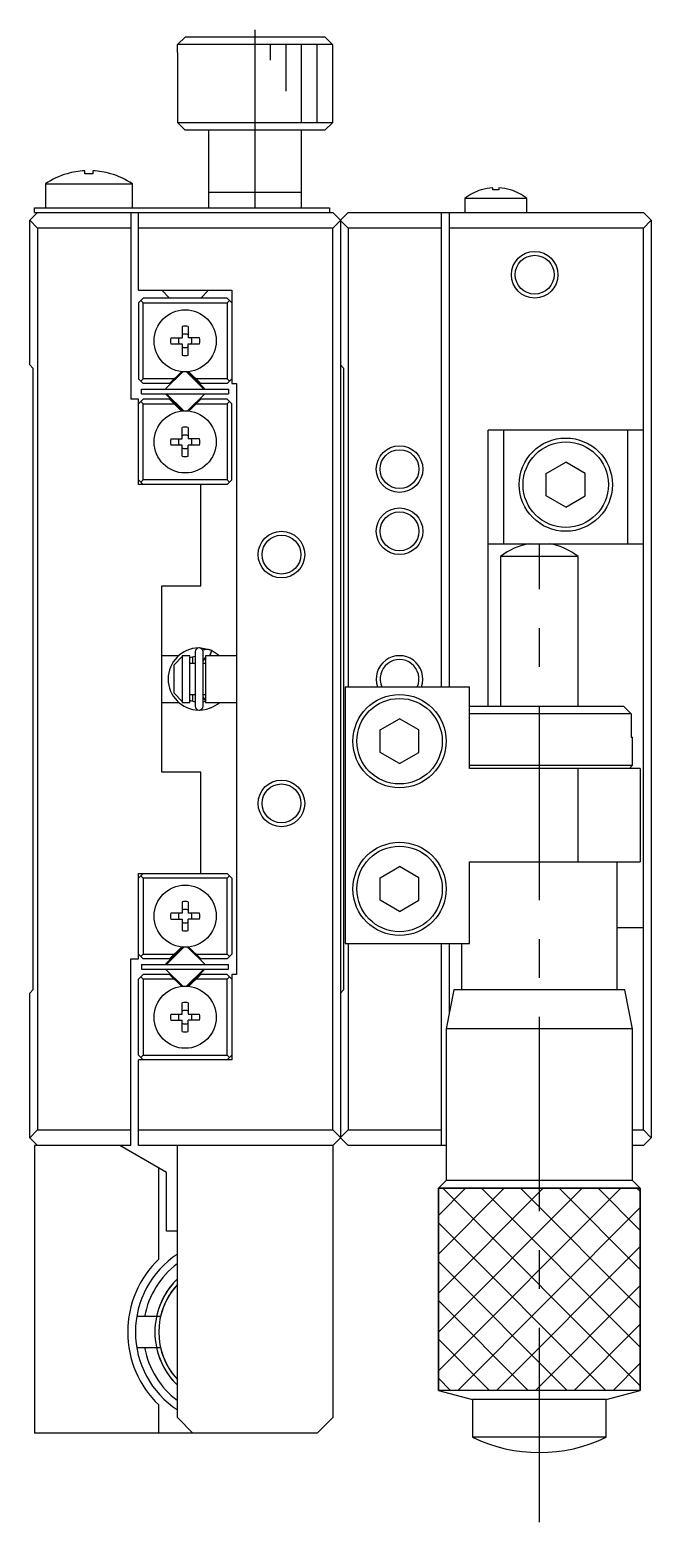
# Model space of a CAD drawing. Extents: x -22 to 382, y 2 to 262.
# Drawn here: x 25.1 to 65.1, y 102.1 to 198.1 of the extents above; entities that cross this region are included whole.
import ezdxf

# ---------------------------------------------------------------- set-up
doc = ezdxf.new("R2010")
doc.units = 0
doc.header["$LTSCALE"] = 10
doc.linetypes.add('CENTER', pattern=[2, 1.25, -0.25, 0.25, -0.25])
doc.layers.get('0').update_dxf_attribs({"linetype": 'CONTINUOUS'})
doc.layers.add('CENTER', color=1, linetype='CENTER')

msp = doc.modelspace()

# ---------------------------------------------------------------- linework, layer by layer
at = {"color": 7, "linetype": 'CONTINUOUS'}
for p, q in [((34.608678, 197.153452), (35.110465, 197.653452)), ((44.576627, 197.153452), (34.608678, 197.153452)), ((34.608678, 196.653452), (34.608678, 197.153452)), ((35.110465, 197.653452), (44.074839, 197.653452)), ((44.074839, 197.653452), (44.576627, 197.153452)), ((44.576627, 197.153452), (44.576627, 196.653452)), ((34.592652, 196.653452), (34.608678, 196.653452)), ((34.592652, 196.653452), (34.592652, 192.153452)), ((44.576627, 196.653452), (44.592652, 196.653452)), ((44.592652, 192.153452), (44.592652, 196.653452)), ((34.592652, 192.153452), (44.592652, 192.153452)), ((34.592652, 192.153452), (35.092652, 191.653452)), ((44.092652, 191.653452), (44.592652, 192.153452)), ((44.092652, 191.653452), (35.092652, 191.653452)), ((36.592652, 191.653452), (36.592652, 186.653452)), ((42.592652, 186.653452), (42.592652, 191.653452)), ((26.092652, 188.195915), (31.692652, 188.195915)), ((26.092652, 188.195915), (26.092652, 186.653452)), ((27.493513, 188.846656), (27.490505, 188.852825)), ((28.632652, 188.846656), (28.632652, 189.039913)), ((29.152652, 188.846656), (28.632652, 188.846656)), ((29.152652, 189.039913), (29.152652, 188.846656)), ((30.2948, 188.852825), (30.291791, 188.846656)), ((31.692652, 186.653452), (31.692652, 188.195915)), ((36.592652, 187.653452), (42.592652, 187.653452)), ((57.092652, 187.251451), (53.092652, 187.251451)), ((53.092652, 187.251451), (53.092652, 186.353452)), ((54.163943, 187.809184), (54.142652, 187.809184)), ((54.892652, 187.809184), (54.892652, 187.940927)), ((55.292652, 187.809184), (54.892652, 187.809184)), ((55.292652, 187.940927), (55.292652, 187.809184)), ((56.042652, 187.809184), (56.021361, 187.809184)), ((57.092652, 186.353452), (57.092652, 187.251451)), ((25.092652, 185.853452), (25.592652, 186.353452)), ((25.392652, 186.353452), (25.392652, 186.653452)), ((25.392652, 186.653452), (44.392652, 186.653452)), ((25.392652, 186.353452), (44.592652, 186.353452)), ((31.592652, 186.353452), (31.592652, 174.353452)), ((32.092652, 181.353452), (32.092652, 186.353452)), ((44.392652, 186.653452), (44.392652, 186.353452)), ((45.592652, 185.353452), (44.592652, 186.353452)), ((44.592652, 185.353452), (45.592652, 186.353452)), ((45.592652, 186.353452), (64.592652, 186.353452)), ((51.592652, 155.853452), (51.592652, 186.353452)), ((52.092652, 186.353452), (52.092652, 155.853452)), ((65.092652, 185.853452), (64.592652, 186.353452)), ((25.092652, 176.553452), (25.092652, 185.853452)), ((25.592652, 185.353452), (25.092652, 185.853452)), ((25.592652, 185.353452), (25.592652, 127.353452)), ((31.592652, 185.353452), (25.592652, 185.353452)), ((44.592652, 185.353452), (32.092652, 185.353452)), ((44.592652, 127.353452), (44.592652, 185.353452)), ((45.092652, 185.853452), (45.092652, 126.853452)), ((51.592652, 185.353452), (45.592652, 185.353452)), ((45.592652, 185.353452), (45.592652, 155.853452)), ((64.592652, 185.353452), (52.092652, 185.353452)), ((64.592652, 185.353452), (65.092652, 185.853452)), ((64.592652, 127.353452), (64.592652, 185.353452)), ((65.092652, 185.853452), (65.092652, 126.853452)), ((32.092652, 181.353452), (38.092652, 181.353452)), ((32.092652, 180.553452), (32.392652, 180.853452)), ((32.092652, 180.553452), (32.092652, 175.653452)), ((32.392652, 180.553452), (32.242652, 180.703452)), ((37.792652, 180.853452), (32.392652, 180.853452)), ((32.392652, 175.653452), (32.392652, 180.553452)), ((32.392652, 180.553452), (37.792652, 180.553452)), ((33.592652, 181.353452), (34.092652, 180.853452)), ((36.092652, 180.853452), (36.592652, 181.353452)), ((37.792652, 180.853452), (38.092652, 180.553452)), ((37.942652, 180.703452), (37.792652, 180.553452)), ((37.792652, 180.553452), (37.792652, 175.653452)), ((38.092652, 181.353452), (38.092652, 175.353452)), ((34.892652, 179.03216), (34.892652, 178.303452)), ((35.292652, 179.03216), (35.292652, 178.303452)), ((34.163943, 178.303452), (34.892652, 178.303452)), ((34.163943, 177.903452), (34.892652, 177.903452)), ((34.892652, 177.903452), (34.892652, 177.174743)), ((36.021361, 178.303452), (35.292652, 178.303452)), ((35.292652, 177.903452), (36.021361, 177.903452)), ((35.292652, 177.174743), (35.292652, 177.903452)), ((25.092652, 176.553452), (25.292652, 176.353452)), ((25.292652, 176.353452), (25.292652, 136.353452)), ((32.392652, 175.353452), (32.092652, 175.653452)), ((32.242652, 175.503452), (32.392652, 175.653452)), ((34.39005, 175.653452), (32.392652, 175.653452)), ((34.915876, 176.090888), (33.855215, 175.030228)), ((34.09005, 175.353452), (34.854304, 176.117705)), ((36.286155, 175.003452), (35.198718, 176.090888)), ((36.330089, 175.030228), (35.269429, 176.090888)), ((36.095254, 175.353452), (35.331001, 176.117705)), ((37.792652, 175.653452), (35.795254, 175.653452)), ((37.792652, 175.653452), (37.942652, 175.503452)), ((37.792652, 175.353452), (38.092652, 175.653452)), ((45.092652, 176.553452), (45.292652, 176.353452)), ((45.292652, 176.353452), (45.292652, 136.353452)), ((32.292652, 175.003452), (37.892652, 175.003452)), ((32.292652, 174.703452), (32.292652, 175.003452)), ((32.292652, 174.703452), (37.892652, 174.703452)), ((34.09005, 175.353452), (32.392652, 175.353452)), ((33.855215, 174.676675), (34.915876, 173.616015)), ((33.899149, 174.703452), (34.986586, 173.616015)), ((35.269429, 173.616015), (36.330089, 174.676675)), ((37.792652, 175.353452), (36.095254, 175.353452)), ((37.892652, 175.003452), (37.892652, 174.703452)), ((38.092652, 175.353452), (38.392652, 175.353452)), ((38.392652, 175.353452), (38.392652, 137.353452)), ((32.092652, 174.353452), (31.592652, 174.353452)), ((32.092652, 168.853452), (32.092652, 174.353452)), ((32.092652, 174.053452), (32.392652, 174.353452)), ((32.392652, 174.053452), (32.242652, 174.203452)), ((34.09005, 174.353452), (32.392652, 174.353452)), ((32.392652, 169.153452), (32.392652, 174.053452)), ((32.392652, 174.053452), (34.39005, 174.053452)), ((34.09005, 174.353452), (34.854304, 173.589198)), ((35.331001, 173.589198), (36.095254, 174.353452)), ((35.795254, 174.053452), (37.792652, 174.053452)), ((37.792652, 174.353452), (36.095254, 174.353452)), ((37.792652, 174.353452), (38.092652, 174.053452)), ((37.942652, 174.203452), (37.792652, 174.053452)), ((37.792652, 174.053452), (37.792652, 169.153452)), ((38.092652, 169.153452), (38.092652, 174.053452)), ((34.163943, 171.803452), (34.892652, 171.803452)), ((34.892652, 171.803452), (34.892652, 172.53216)), ((35.292652, 172.53216), (35.292652, 171.803452)), ((36.021361, 171.803452), (35.292652, 171.803452)), ((54.592652, 154.603452), (54.592652, 172.353452)), ((64.592652, 172.353452), (54.592652, 172.353452)), ((55.592652, 172.353452), (55.592652, 165.053452)), ((63.592652, 165.053452), (63.592652, 172.353452)), ((34.892652, 171.403452), (34.163943, 171.403452)), ((34.892652, 170.674743), (34.892652, 171.403452)), ((36.021361, 171.403452), (35.292652, 171.403452)), ((35.292652, 170.674743), (35.292652, 171.403452)), ((58.342652, 169.575139), (59.592652, 170.296827)), ((60.842652, 169.575139), (59.592652, 170.296827)), ((32.392652, 168.853452), (32.092652, 169.153452)), ((32.242652, 169.003452), (32.392652, 169.153452)), ((37.792652, 169.153452), (32.392652, 169.153452)), ((37.792652, 169.153452), (37.942652, 169.003452)), ((37.792652, 168.853452), (38.092652, 169.153452)), ((58.342652, 168.131764), (58.342652, 169.575139)), ((60.842652, 168.131764), (60.842652, 169.575139)), ((37.792652, 168.853452), (32.092652, 168.853452)), ((36.092652, 162.353452), (36.092652, 168.853452)), ((59.592652, 167.410076), (58.342652, 168.131764)), ((59.592652, 167.410076), (60.842652, 168.131764)), ((54.592652, 165.053452), (64.592652, 165.053452)), ((55.392656, 164.225943), (55.392656, 154.603452)), ((60.392648, 164.225943), (55.392656, 164.225943)), ((60.392648, 154.603452), (60.392648, 164.225943)), ((33.592652, 162.353452), (36.092652, 162.353452)), ((33.592652, 150.353452), (33.592652, 162.353452)), ((34.672545, 157.853452), (33.592652, 157.853452)), ((34.392652, 157.269967), (34.892652, 157.799135)), ((35.392652, 157.853452), (34.892652, 157.853452)), ((34.892652, 157.853452), (34.892652, 154.853452)), ((35.392535, 157.729071), (35.742624, 157.833522)), ((35.392652, 154.853452), (35.392652, 157.853452)), ((35.592652, 157.353452), (35.592652, 157.800098)), ((35.742652, 158.103452), (35.742652, 154.603452)), ((36.724651, 158.213414), (36.022158, 158.351939)), ((36.239989, 158.208868), (36.222221, 158.202296)), ((36.275182, 158.220397), (36.239989, 158.208868)), ((36.242652, 154.603452), (36.242652, 158.103452)), ((36.242652, 157.501605), (36.392632, 157.731924)), ((36.310896, 158.230155), (36.275182, 158.220397)), ((36.347046, 158.238117), (36.310896, 158.230155)), ((36.383542, 158.244265), (36.347046, 158.238117)), ((36.420294, 158.248584), (36.383542, 158.244265)), ((36.392652, 157.853452), (36.392652, 154.853452)), ((38.392652, 157.853452), (36.392652, 157.853452)), ((36.457214, 158.251063), (36.420294, 158.248584)), ((36.494211, 158.251696), (36.457214, 158.251063)), ((36.531195, 158.250481), (36.494211, 158.251696)), ((36.568075, 158.247422), (36.531195, 158.250481)), ((36.604761, 158.242524), (36.568075, 158.247422)), ((36.641163, 158.2358), (36.604761, 158.242524)), ((36.677193, 158.227265), (36.641163, 158.2358)), ((36.674646, 157.87077), (36.666136, 157.853452)), ((36.683207, 157.888726), (36.674646, 157.87077)), ((36.788956, 158.186877), (36.676651, 157.85344)), ((36.712761, 158.21694), (36.677193, 158.227265)), ((36.691759, 157.907193), (36.683207, 157.888726)), ((36.700242, 157.926043), (36.691759, 157.907193)), ((36.708598, 157.945143), (36.700242, 157.926043)), ((36.716767, 157.964361), (36.708598, 157.945143)), ((36.747778, 158.20485), (36.712761, 158.21694)), ((36.724694, 157.983563), (36.716767, 157.964361)), ((36.732321, 158.002614), (36.724694, 157.983563)), ((36.739597, 158.021381), (36.732321, 158.002614)), ((36.746471, 158.039734), (36.739597, 158.021381)), ((36.752894, 158.057544), (36.746471, 158.039734)), ((36.78036, 158.191798), (36.747778, 158.20485)), ((36.758821, 158.074687), (36.752894, 158.057544)), ((36.764212, 158.091043), (36.758821, 158.074687)), ((36.769029, 158.106499), (36.764212, 158.091043)), ((36.773237, 158.120946), (36.769029, 158.106499)), ((36.776808, 158.134283), (36.773237, 158.120946)), ((36.779717, 158.146417), (36.776808, 158.134283)), ((36.781944, 158.157264), (36.779717, 158.146417)), ((37.313311, 157.853593), (36.779848, 158.190806)), ((36.780441, 158.191762), (36.782464, 158.189881)), ((36.783472, 158.166748), (36.781944, 158.157264)), ((36.782464, 158.189881), (36.783786, 158.18641)), ((36.784291, 158.174803), (36.783472, 158.166748)), ((36.783786, 158.18641), (36.784396, 158.181372)), ((36.784396, 158.181372), (36.784291, 158.174803)), ((36.861432, 158.153656), (36.786514, 158.18792)), ((34.392652, 155.436936), (34.392652, 157.269967)), ((35.742652, 157.353452), (35.392652, 157.353452)), ((36.392652, 157.353452), (36.242652, 157.353452)), ((45.392652, 155.853452), (45.392652, 139.353452)), ((45.392652, 155.853452), (53.392652, 155.853452)), ((53.392652, 150.603452), (53.392652, 155.853452)), ((33.592652, 154.853452), (34.672625, 154.853452)), ((34.892652, 154.907768), (34.392652, 155.436936)), ((34.892652, 154.853452), (35.392652, 154.853452)), ((35.742637, 154.873627), (35.392554, 154.977506)), ((35.392652, 155.353452), (35.742652, 155.353452)), ((35.592652, 154.906714), (35.592652, 155.353452)), ((36.242652, 155.353452), (36.392652, 155.353452)), ((36.392632, 154.974979), (36.242652, 155.205299)), ((36.3927, 154.906867), (36.242661, 154.873355)), ((36.392652, 154.853452), (38.392652, 154.853452)), ((53.392652, 154.603452), (63.300979, 154.603452)), ((63.300979, 154.603452), (63.808732, 154.103452)), ((36.717523, 154.490587), (36.78036, 154.515105)), ((36.776296, 154.515241), (36.778822, 154.51478)), ((36.778822, 154.51478), (36.77849, 154.51557)), ((36.78036, 154.515105), (36.778822, 154.51478)), ((47.642652, 153.075139), (48.892652, 153.796827)), ((50.142652, 153.075139), (48.892652, 153.796827)), ((63.808732, 154.103452), (53.392652, 154.103452)), ((63.808732, 154.103452), (63.808732, 152.603452)), ((47.642652, 151.631764), (47.642652, 153.075139)), ((50.142652, 151.631764), (50.142652, 153.075139)), ((63.808732, 152.603452), (63.892652, 152.603452)), ((63.892652, 150.803452), (63.892652, 152.603452)), ((48.892652, 150.910076), (47.642652, 151.631764)), ((48.892652, 150.910076), (50.142652, 151.631764)), ((53.392652, 150.803452), (63.892652, 150.803452)), ((63.692652, 150.603452), (63.892652, 150.803452)), ((36.092652, 150.353452), (33.592652, 150.353452)), ((36.092652, 143.853452), (36.092652, 150.353452)), ((64.392652, 150.603452), (53.392652, 150.603452)), ((60.392652, 144.603452), (60.392652, 150.603452)), ((64.392652, 150.603452), (64.392652, 144.603452)), ((47.642652, 143.575139), (48.892652, 144.296827)), ((50.142652, 143.575139), (48.892652, 144.296827)), ((53.392652, 139.353452), (53.392652, 144.603452)), ((53.392652, 144.603452), (64.392652, 144.603452)), ((62.892652, 136.353452), (62.892652, 144.603452)), ((32.092652, 138.353452), (32.092652, 143.853452)), ((32.092652, 143.853452), (37.792652, 143.853452)), ((32.092652, 143.553452), (32.392652, 143.853452)), ((32.242652, 143.703452), (32.392652, 143.553452)), ((37.792652, 143.553452), (32.392652, 143.553452)), ((32.392652, 143.553452), (32.392652, 138.653452)), ((38.092652, 143.553452), (37.792652, 143.853452)), ((37.792652, 143.553452), (37.942652, 143.703452)), ((37.792652, 138.653452), (37.792652, 143.553452)), ((38.092652, 143.553452), (38.092652, 138.653452)), ((47.642652, 142.131764), (47.642652, 143.575139)), ((50.142652, 142.131764), (50.142652, 143.575139)), ((48.892652, 141.410076), (47.642652, 142.131764)), ((48.892652, 141.410076), (50.142652, 142.131764)), ((34.892652, 141.303452), (34.163943, 141.303452)), ((34.892652, 142.03216), (34.892652, 141.303452)), ((35.292652, 142.03216), (35.292652, 141.303452)), ((36.021361, 141.303452), (35.292652, 141.303452)), ((34.163943, 140.903452), (34.892652, 140.903452)), ((34.892652, 140.903452), (34.892652, 140.174743)), ((36.021361, 140.903452), (35.292652, 140.903452)), ((35.292652, 140.174743), (35.292652, 140.903452)), ((64.592652, 140.353452), (62.892652, 140.353452)), ((45.392652, 139.353452), (53.392652, 139.353452)), ((45.592652, 139.353452), (45.592652, 127.353452)), ((51.592652, 126.353452), (51.592652, 139.353452)), ((52.092652, 139.353452), (52.092652, 134.853434)), ((52.892652, 139.353452), (52.892652, 136.353452)), ((31.592652, 138.353452), (32.092652, 138.353452)), ((31.592652, 126.353452), (31.592652, 138.353452)), ((32.092652, 138.653452), (32.392652, 138.353452)), ((32.392652, 138.653452), (32.242652, 138.503452)), ((32.392652, 138.653452), (34.39005, 138.653452)), ((34.09005, 138.353452), (32.392652, 138.353452)), ((34.915876, 139.090888), (33.855215, 138.030228)), ((33.89915, 138.003452), (34.986586, 139.090888)), ((34.09005, 138.353452), (34.854304, 139.117705)), ((36.330089, 138.030228), (35.269429, 139.090888)), ((35.331001, 139.117705), (36.095254, 138.353452)), ((35.795254, 138.653452), (37.792652, 138.653452)), ((37.792652, 138.353452), (36.095254, 138.353452)), ((37.942652, 138.503452), (37.792652, 138.653452)), ((37.792652, 138.353452), (38.092652, 138.653452)), ((32.092652, 137.053452), (32.392652, 137.353452)), ((32.292652, 138.003452), (32.292652, 137.703452)), ((32.292652, 138.003452), (37.892652, 138.003452)), ((32.292652, 137.703452), (37.892652, 137.703452)), ((34.09005, 137.353452), (32.392652, 137.353452)), ((33.855215, 137.676675), (34.915876, 136.616015)), ((34.854304, 136.589198), (34.09005, 137.353452)), ((36.286155, 137.703452), (35.198718, 136.616015)), ((35.269429, 136.616015), (36.330089, 137.676675)), ((36.095254, 137.353452), (35.331001, 136.589198)), ((37.792652, 137.353452), (36.095254, 137.353452)), ((38.092652, 137.053452), (37.792652, 137.353452)), ((37.892652, 137.703452), (37.892652, 138.003452)), ((38.092652, 137.353452), (38.092652, 131.853452)), ((38.392652, 137.353452), (38.092652, 137.353452)), ((25.292652, 136.353452), (25.092652, 136.153452)), ((32.092652, 132.153452), (32.092652, 137.053452)), ((32.242652, 137.203452), (32.392652, 137.053452)), ((34.39005, 137.053452), (32.392652, 137.053452)), ((32.392652, 137.053452), (32.392652, 132.153452)), ((37.792652, 137.053452), (35.795254, 137.053452)), ((37.792652, 137.053452), (37.942652, 137.203452)), ((37.792652, 132.153452), (37.792652, 137.053452)), ((45.292652, 136.353452), (45.092652, 136.153452)), ((52.392655, 136.353452), (51.892656, 133.853453)), ((63.392649, 136.353452), (52.392655, 136.353452)), ((63.892648, 133.853453), (63.392649, 136.353452)), ((25.092652, 126.853452), (25.092652, 136.153452)), ((34.892652, 134.803452), (34.892652, 135.53216)), ((35.292652, 135.53216), (35.292652, 134.803452)), ((34.163943, 134.803452), (34.892652, 134.803452)), ((34.163943, 134.403452), (34.892652, 134.403452)), ((34.892652, 133.674743), (34.892652, 134.403452)), ((35.292652, 134.803452), (36.021361, 134.803452)), ((36.021361, 134.403452), (35.292652, 134.403452)), ((35.292652, 133.674743), (35.292652, 134.403452)), ((51.892656, 133.853453), (51.892656, 124.103448)), ((63.892648, 133.853453), (51.892656, 133.853453)), ((63.892648, 124.103448), (63.892648, 133.853453)), ((32.092652, 132.153452), (32.392652, 131.853452)), ((38.092652, 131.853452), (32.092652, 131.853452)), ((32.092652, 126.353452), (32.092652, 131.853452)), ((32.392652, 132.153452), (32.242652, 132.003452)), ((32.392652, 132.153452), (37.792652, 132.153452)), ((37.942652, 132.003452), (37.792652, 132.153452)), ((37.792652, 131.853452), (38.092652, 132.153452)), ((25.092652, 126.853452), (25.592652, 127.353452)), ((25.592652, 126.353452), (25.092652, 126.853452)), ((25.592652, 127.353452), (31.592652, 127.353452)), ((32.092652, 127.353452), (44.592652, 127.353452)), ((44.592652, 126.353452), (45.592652, 127.353452)), ((45.592652, 126.353452), (44.592652, 127.353452)), ((45.592652, 127.353452), (51.592652, 127.353452)), ((63.892648, 127.353452), (64.592652, 127.353452)), ((65.092652, 126.853452), (64.592652, 127.353452)), ((64.592652, 126.353452), (65.092652, 126.853452)), ((25.392652, 126.353452), (25.392652, 107.853452)), ((31.592652, 126.353452), (25.392652, 126.353452)), ((33.892652, 124.621401), (30.892652, 126.353451)), ((44.592652, 126.353452), (32.092652, 126.353452)), ((34.592652, 108.853452), (34.592652, 126.353452)), ((44.592652, 126.353452), (44.592652, 108.853452)), ((51.892656, 126.353452), (45.592652, 126.353452)), ((64.592652, 126.353452), (63.892648, 126.353452)), ((33.392652, 119.043867), (33.392652, 124.910076)), ((33.892652, 120.853452), (33.892652, 124.621401)), ((51.892656, 124.103448), (51.392653, 123.603446)), ((63.892648, 124.103448), (51.892656, 124.103448)), ((64.392651, 123.603446), (63.892648, 124.103448)), ((60.712406, 123.603446), (51.392653, 123.603446)), ((34.592652, 120.853452), (33.892652, 120.853452)), ((33.50517, 115.353452), (31.976573, 115.353452)), ((31.976572, 113.353452), (33.50517, 113.353452)), ((51.392653, 110.603445), (53.592652, 110.013957)), ((64.392651, 110.603445), (60.712406, 110.603445)), ((62.192652, 110.013957), (64.392651, 110.603445)), ((33.392652, 107.853452), (33.392652, 109.663036)), ((53.592652, 110.013957), (53.592652, 107.603446)), ((62.192652, 110.013957), (53.592652, 110.013957)), ((62.192652, 107.603446), (62.192652, 110.013957)), ((34.592652, 108.853452), (35.592652, 107.853452)), ((43.592652, 107.853452), (44.592652, 108.853452)), ((43.592652, 107.853452), (25.392652, 107.853452)), ((62.192652, 107.603446), (53.592652, 107.603446))]:
    msp.add_line(p, q, dxfattribs=at)
at = {"color": 3, "linetype": 'CONTINUOUS'}
for p, q in [((40.592652, 196.153452), (40.592652, 197.153452)), ((41.592652, 194.153452), (41.592652, 197.153452)), ((42.592652, 192.153452), (42.592652, 197.153452)), ((43.592652, 192.153452), (43.592652, 197.153452)), ((51.392653, 123.603446), (51.392653, 110.603445)), ((51.392653, 121.856858), (53.139241, 123.603446)), ((51.392653, 119.356858), (55.639241, 123.603446)), ((51.392653, 116.856858), (58.139241, 123.603446)), ((51.392653, 114.356858), (60.639241, 123.603446)), ((51.392653, 111.856858), (63.139241, 123.603446)), ((51.392653, 110.603445), (51.392653, 123.603446)), ((51.392653, 123.603446), (64.392651, 123.603446)), ((51.675454, 123.603446), (64.392651, 110.886248)), ((54.175454, 123.603446), (64.392651, 113.386248)), ((56.675454, 123.603446), (64.392651, 115.886248)), ((59.175454, 123.603446), (64.392651, 118.386248)), ((64.392651, 123.603446), (60.712406, 123.603446)), ((61.675454, 123.603446), (64.392651, 120.886248)), ((64.175454, 123.603446), (64.392651, 123.386248)), ((64.392651, 110.603445), (64.392651, 123.603446)), ((64.392651, 123.603446), (64.392651, 110.603445)), ((52.63924, 110.603445), (64.392651, 122.356856)), ((51.392653, 121.386246), (62.175455, 110.603445)), ((55.13924, 110.603445), (64.392651, 119.856856)), ((51.392653, 118.886246), (59.675455, 110.603445)), ((57.63924, 110.603445), (64.392651, 117.356856)), ((51.392653, 116.386246), (57.175455, 110.603445)), ((60.13924, 110.603445), (64.392651, 114.856856)), ((51.392653, 113.886246), (54.675455, 110.603445)), ((62.63924, 110.603445), (64.392651, 112.356856)), ((51.392653, 111.386246), (52.175455, 110.603445)), ((60.712406, 110.603445), (51.392653, 110.603445)), ((64.392651, 110.603445), (51.392653, 110.603445))]:
    msp.add_line(p, q, dxfattribs=at)
for centre in [(57.592652, 182.353452), (48.892652, 169.853452), (48.892652, 165.853452), (41.292652, 164.353452), (41.292652, 148.353452)]:
    msp.add_circle(centre, 1.5, dxfattribs=at)
at = {"color": 7, "linetype": 'CONTINUOUS'}
for centre, radius in [((57.592652, 182.353452), 1.25), ((35.092652, 178.103452), 2), ((35.092652, 171.603452), 2), ((59.592652, 168.853452), 3), ((48.892652, 169.853452), 1.25), ((59.592652, 168.853452), 2.75), ((48.892652, 165.853452), 1.25), ((41.292652, 164.353452), 1.25), ((48.892652, 152.353452), 3), ((48.892652, 152.353452), 2.75), ((41.292652, 148.353452), 1.25), ((48.892652, 142.853452), 3), ((48.892652, 142.853452), 2.75), ((35.092652, 141.103452), 2), ((35.092652, 134.603452), 2)]:
    msp.add_circle(centre, radius, dxfattribs=at)
for centre, radius, start, end in [((28.892652, 184.053452), 5, 106.285843, 124.055798), ((28.892652, 184.053452), 4.993235, 92.984767, 106.272555), ((28.892652, 184.053452), 4.993235, 73.727445, 87.015233), ((28.892652, 184.053452), 5, 55.944202, 73.714157), ((55.092652, 184.753452), 3.2, 107.270005, 128.682187), ((55.092652, 184.753452), 3.193744, 93.59035, 106.905258), ((55.092652, 184.753452), 3.193744, 73.094742, 86.40965), ((55.092652, 184.753452), 3.2, 51.317813, 72.729995), ((35.092652, 178.103452), 0.95, 77.846803, 102.153197), ((35.092652, 178.103452), 0.435085, 62.633517, 117.366483), ((35.092652, 178.103452), 0.95, 167.846803, 192.153197), ((35.092652, 178.103452), 0.435085, 152.633517, 207.366483), ((35.092652, 178.103452), 0.435085, 242.633517, 297.366483), ((35.092652, 178.103452), 0.435085, 332.633517, 27.366483), ((35.092652, 178.103452), 0.95, 347.846803, 12.153197), ((35.092652, 178.103452), 0.95, 257.846803, 282.153197), ((35.057297, 175.949467), 0.2, 126.858028, 135), ((35.057297, 175.949467), 0.2, 45, 51.261244), ((35.128008, 175.949467), 0.2, 45, 53.141972), ((33.996637, 174.888807), 0.2, 135, 145.024697), ((33.996637, 174.818096), 0.2, 214.975305, 225), ((36.188668, 174.888807), 0.2, 34.975303, 45), ((36.188668, 174.818096), 0.2, 315, 325.024695), ((35.057297, 173.757436), 0.2, 225, 233.141972), ((35.128008, 173.757436), 0.2, 225, 231.261243), ((35.128008, 173.757436), 0.2, 306.858028, 315), ((35.092652, 171.603452), 0.95, 167.846803, 192.153197), ((35.092652, 171.603452), 0.435085, 152.633517, 207.366483), ((35.092652, 171.603452), 0.95, 77.846803, 102.153197), ((35.092652, 171.603452), 0.435085, 62.633517, 117.366483), ((35.092652, 171.603452), 0.435085, 332.633517, 27.366483), ((35.092652, 171.603452), 0.95, 347.846803, 12.153197), ((35.092652, 171.603452), 0.435085, 242.633517, 297.366483), ((35.092652, 171.603452), 0.95, 257.846803, 282.153197), ((57.892655, 161.103447), 3.999997, 99.067998, 128.682203), ((57.892655, 161.103447), 3.999997, 51.317825, 80.487988), ((35.992582, 156.353504), 1.998723, 90.849341, 269.201677), ((35.992652, 158.103452), 0.25, 0, 180), ((48.892652, 156.353452), 1.25, 336.421822, 203.578178), ((35.992652, 154.603452), 0.25, 180, 0), ((35.990978, 156.357806), 2.003125, 270.934973, 311.309), ((35.092652, 141.103452), 0.95, 77.846803, 102.153197), ((35.092652, 141.103452), 0.95, 167.846803, 192.153197), ((35.092652, 141.103452), 0.435085, 152.633517, 207.366483), ((35.092652, 141.103452), 0.435085, 62.633517, 117.366483), ((35.092652, 141.103452), 0.435085, 332.633517, 27.366483), ((35.092652, 141.103452), 0.95, 347.846803, 12.153197), ((35.092652, 141.103452), 0.435085, 242.633517, 297.366483), ((35.092652, 141.103452), 0.95, 257.846803, 282.153197), ((35.057297, 138.949467), 0.2, 126.858028, 135), ((35.128008, 138.949467), 0.2, 128.738757, 135), ((35.128008, 138.949467), 0.2, 45, 53.141972), ((33.996637, 137.888807), 0.2, 135, 145.024695), ((33.996637, 137.818096), 0.2, 214.975303, 225), ((36.188668, 137.888807), 0.2, 34.975305, 45), ((36.188668, 137.818096), 0.2, 315, 325.024697), ((35.057297, 136.757436), 0.2, 225, 233.141972), ((35.057297, 136.757436), 0.2, 308.738756, 315), ((35.128008, 136.757436), 0.2, 306.858028, 315), ((35.092652, 134.603452), 0.95, 77.846803, 102.153197), ((35.092652, 134.603452), 0.95, 167.846803, 192.153197), ((35.092652, 134.603452), 0.435085, 152.633517, 207.366483), ((35.092652, 134.603452), 0.435085, 62.633517, 117.366483), ((35.092652, 134.603452), 0.435085, 332.633517, 27.366483), ((35.092652, 134.603452), 0.95, 347.846803, 12.153197), ((35.092652, 134.603452), 0.435085, 242.633517, 297.366483), ((35.092652, 134.603452), 0.95, 257.846803, 282.153197), ((37.892652, 114.353452), 6.5, 133.813061, 226.186939), ((37.892652, 114.353452), 6, 123.367013, 236.632987), ((37.892652, 114.353452), 5.5, 126.869898, 169.524315), ((37.892652, 114.353452), 4.75, 134.006251, 225.993749), ((37.892652, 114.353452), 4.5, 137.166572, 167.160409), ((37.892652, 114.353452), 5.5, 190.475679, 233.130102), ((37.892652, 114.353452), 4.5, 192.839585, 222.833428), ((57.892654, 116.348446), 9.745001, 243.816203, 296.183786)]:
    msp.add_arc(centre, radius, start, end, dxfattribs=at)
at = {"color": 3, "linetype": 'CONTINUOUS'}
for centre, radius, start, end in [((48.892652, 156.353452), 1.5, 340.528779, 199.471221), ((37.892652, 114.353452), 4.75, 134.006251, 167.846799)]:
    msp.add_arc(centre, radius, start, end, dxfattribs=at)
at = {"color": 4, "linetype": 'CONTINUOUS'}
for radius, start, end in [(4.5, 137.166572, 222.833428), (4.75, 192.153194, 225.993749)]:
    msp.add_arc((37.892652, 114.353452), radius, start, end, dxfattribs=at)
at = {"layer": 'CENTER', "color": 1, "linetype": 'CENTER'}
for p, q in [((39.592652, 186.653452), (39.592652, 198.103452)), ((57.892652, 102.128448), (57.892652, 165.053452))]:
    msp.add_line(p, q, dxfattribs=at)

doc.saveas('drawing.dxf')
